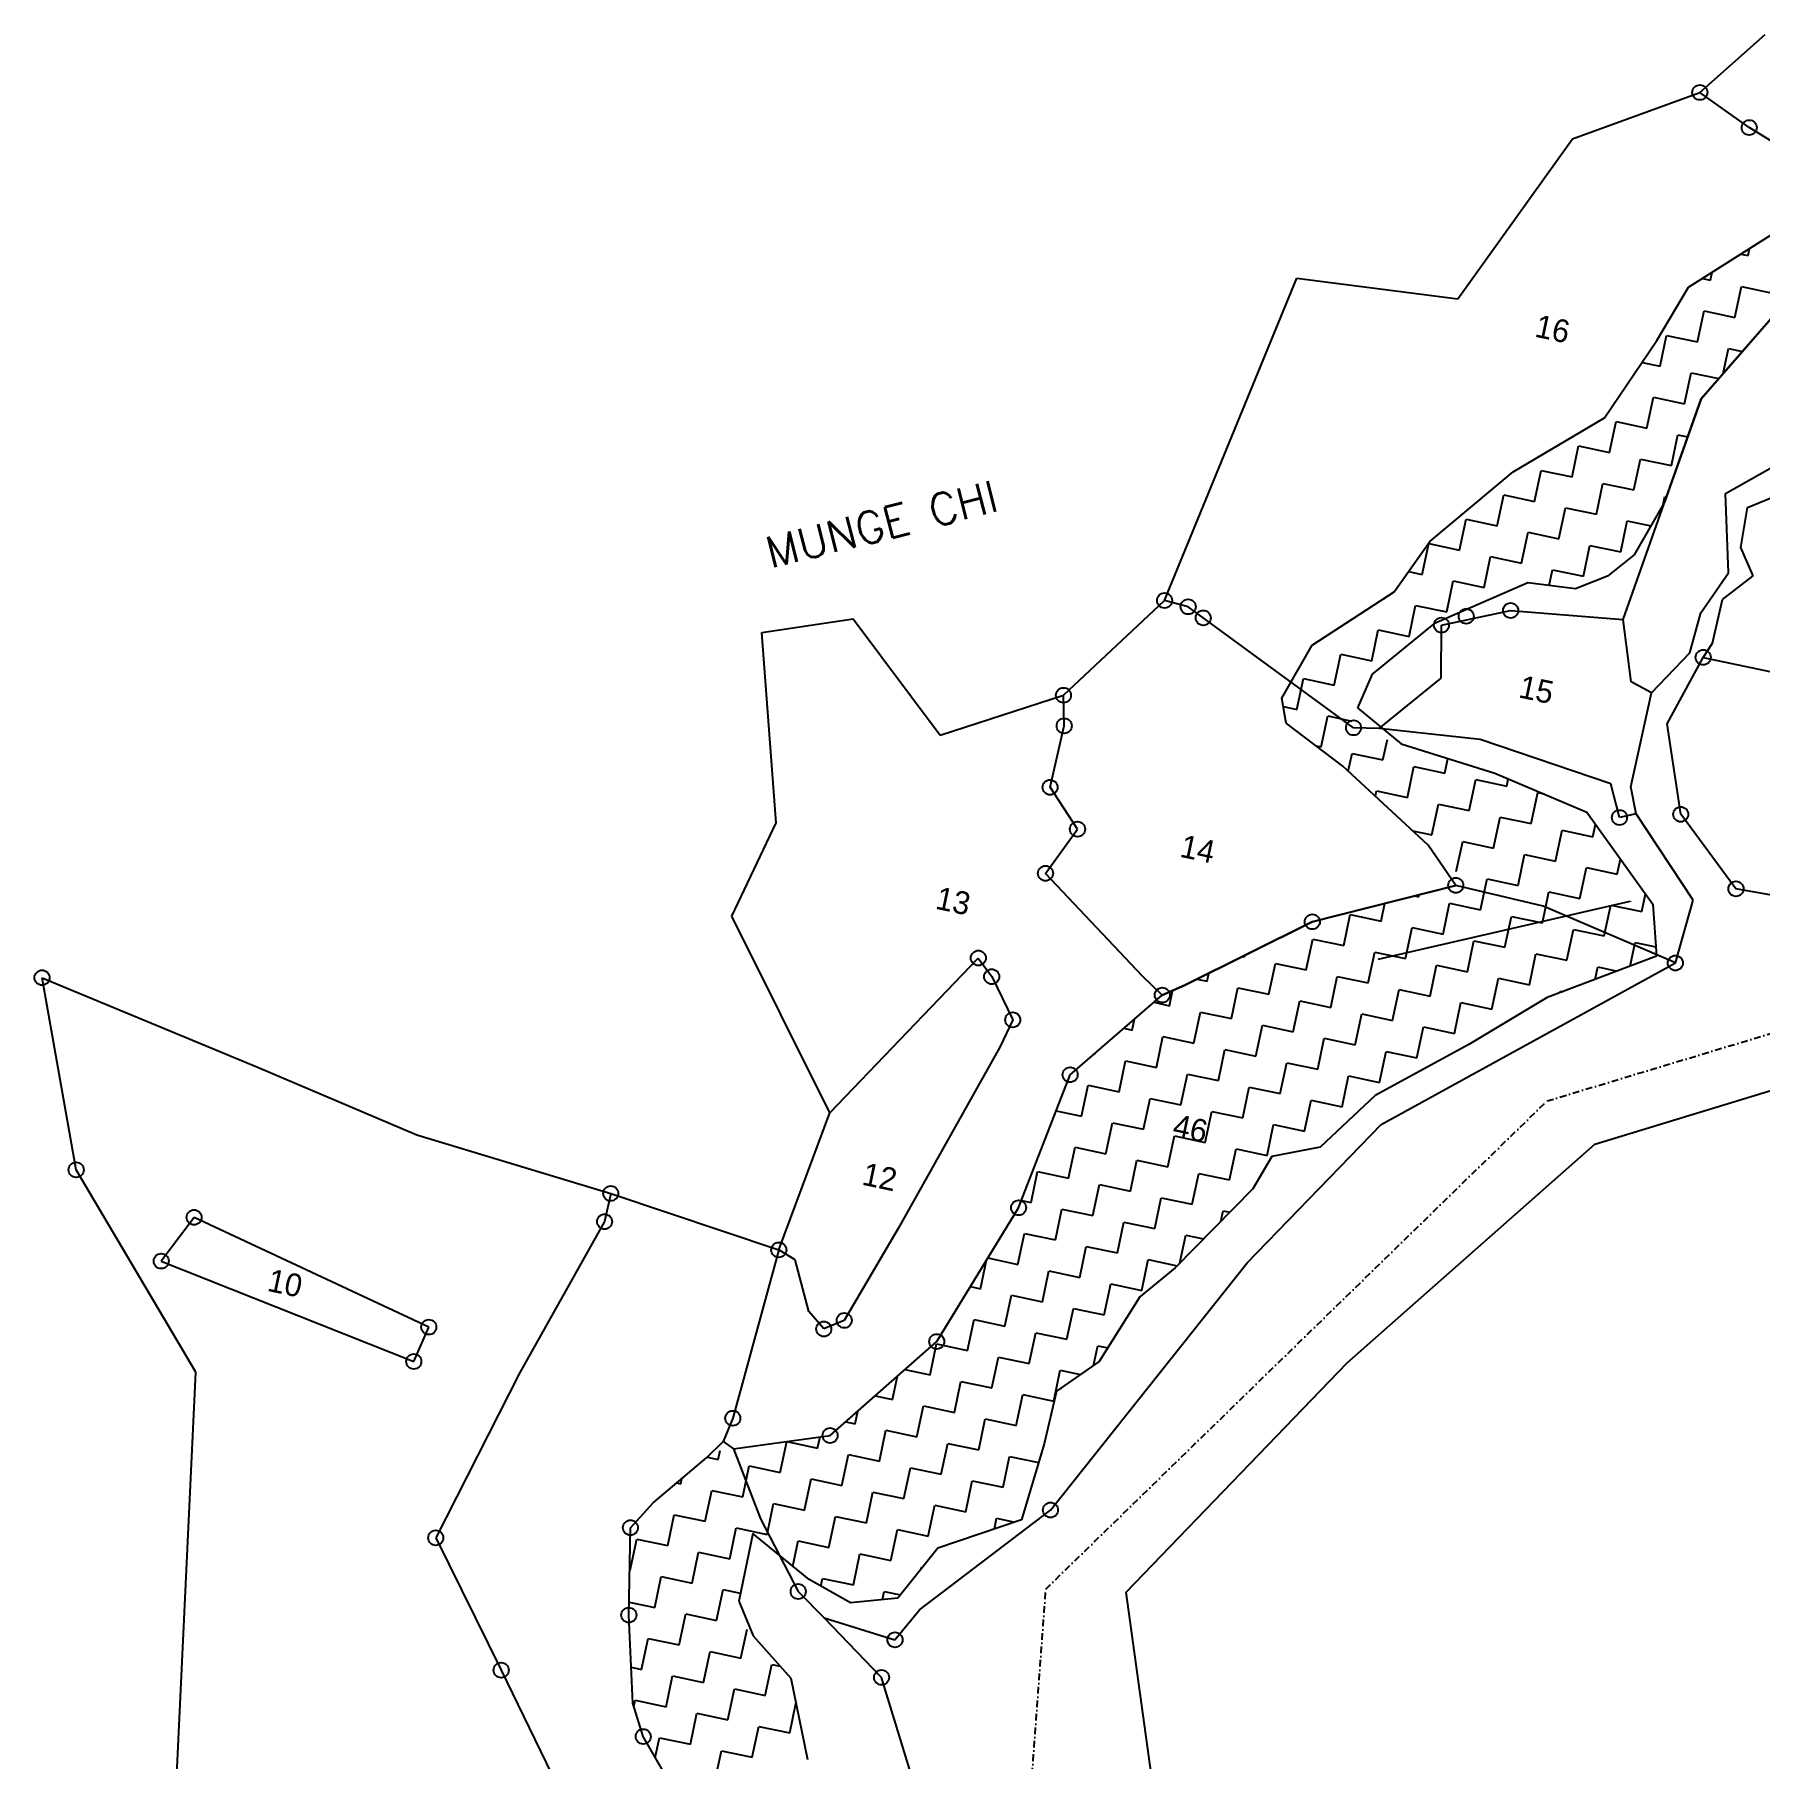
# Model space of a CAD drawing. Header units: metres. Extents: x 331641 to 336020, y 1791627 to 1796809.
# Drawn here: x 333177 to 334466, y 1794111 to 1795399 of the extents above; entities that cross this region are included whole.
import ezdxf
from ezdxf.enums import TextEntityAlignment as Align

# ---------------------------------------------------------------- set-up
doc = ezdxf.new("R2010")
doc.units = ezdxf.units.M
doc.header["$MEASUREMENT"] = 0
doc.linetypes.add('DASHDOT', pattern=[1, 0.5, -0.25, 0, -0.25])
for name, color, linetype in [('POLY_HATCH', 12, 'Continuous'), ('POLY_PARCEL', 6, 'Continuous'), ('POLY_WATER', 4, 'Continuous'), ('SYM_ARROW', 1, 'Continuous'), ('TEXT_MAPOUT', 7, 'Continuous'), ('TEXT_PARCEL', 7, 'Continuous'), ('V_BOUND_LINE', 7, 'Continuous'), ('V_BOUND_STREAM_LINE', 7, 'DASHDOT')]:
    doc.layers.add(name, color=color, linetype=linetype)
doc.styles.get("Standard").update_dxf_attribs({"font": 'simplex.shx'})
doc.styles.add('TEXT_MAP', font='', dxfattribs={"height": 0.3})
doc.styles.get('TEXT_MAP').set_extended_font_data('Kruti Dev 050')

msp = doc.modelspace()

# ---------------------------------------------------------------- linework, layer by layer
for centre in [(334421.1, 1795356.2), (334458, 1795329.9), (334021.1, 1794976.5), (334038.7, 1794971.8), (334050, 1794963.5), (334228, 1794958.1), (334246.5, 1794964.7), (334279.7, 1794969), (334423.6, 1794934), (333945.5, 1794905.7), (333946.1, 1794882.8), (334162.3, 1794881.4), (333935.5, 1794836.9), (334406.8, 1794816.7), (333956, 1794805.6), (334361, 1794814.3), (333932.1, 1794772.6), (334238.7, 1794763.6), (334448.1, 1794761), (334131.5, 1794736.4), (333881.9, 1794709.3), (334402.8, 1794705.6), (333182.2, 1794694.6), (333891.9, 1794695.4), (334019.4, 1794681.6), (333907.6, 1794663.1), (333950.5, 1794622.1), (333207.7, 1794551), (333607.2, 1794533.4), (333912, 1794522.7), (333295.8, 1794515.5), (333602.6, 1794512.3), (333271.3, 1794482.8), (333732.8, 1794491.2), (333471.2, 1794433.5), (333766.4, 1794432.1), (333781.7, 1794438.5), (333850.8, 1794422.7), (333460, 1794407.8), (333698.4, 1794365.4), (333771.1, 1794352.5), (333935.8, 1794296.8), (333476.4, 1794276), (333621.9, 1794283.6), (333747.3, 1794235.9), (333620.7, 1794218.3), (333819.6, 1794199.8), (333525.3, 1794177.1), (333809.6, 1794171.7), (333631.5, 1794127.5)]:
    msp.add_circle(centre, 5.63)
at = {"layer": 'POLY_HATCH'}
for p, q in [((334549.6, 1795273.9), (334422, 1795127.1)), ((334412.6, 1795210.6), (334483.9, 1795255.8)), ((334388.9, 1795170.7), (334412.6, 1795210.6)), ((334349.9, 1795112.9), (334388.9, 1795170.7)), ((334422, 1795127.1), (334394.7, 1795049.9)), ((334281.6, 1795072.7), (334349.9, 1795112.9)), ((334219.3, 1795020.5), (334281.6, 1795072.7)), ((334394.7, 1795049.9), (334371.9, 1795010.5)), ((334192.7, 1794983), (334219.3, 1795020.5)), ((334371.9, 1795010.5), (334352.1, 1794994.6)), ((334292.6, 1794989.7), (334222.3, 1794959)), ((334328.2, 1794985.1), (334292.6, 1794989.7)), ((334352.1, 1794994.6), (334328.2, 1794985.1)), ((334131.5, 1794943.2), (334192.7, 1794983)), ((334222.3, 1794959), (334176.1, 1794921.4)), ((334108.8, 1794903.4), (334131.5, 1794943.2)), ((334176.1, 1794921.4), (334165.3, 1794896.4)), ((334112, 1794884.8), (334108.8, 1794903.4)), ((334165.3, 1794896.4), (334197.9, 1794869.5)), ((334154.4, 1794852.6), (334112, 1794884.8)), ((334197.9, 1794869.5), (334268, 1794847.4)), ((334218, 1794793.6), (334154.4, 1794852.6)), ((334268, 1794847.4), (334336.6, 1794818.3)), ((334336.6, 1794818.3), (334386, 1794749.6)), ((334238.7, 1794763.6), (334218, 1794793.6)), ((334131.5, 1794736.4), (334238.7, 1794763.6)), ((334386, 1794749.6), (334388.7, 1794710.7)), ((334036.1, 1794689), (334131.5, 1794736.4)), ((334388.7, 1794710.7), (334306.9, 1794679.7)), ((333950.5, 1794622.1), (334019.4, 1794681.6)), ((334019.4, 1794681.6), (334036.1, 1794689)), ((334306.9, 1794679.7), (334248.5, 1794644.7)), ((334248.5, 1794644.7), (334178.4, 1794606.6)), ((333912, 1794522.7), (333950.5, 1794622.1)), ((334178.4, 1794606.6), (334137.4, 1794567.9)), ((334137.4, 1794567.9), (334101.3, 1794561)), ((334101.3, 1794561), (334087, 1794536.7)), ((334087, 1794536.7), (334029, 1794477.9)), ((333850.8, 1794422.7), (333912, 1794522.7)), ((334029, 1794477.9), (334002.6, 1794456.2)), ((334002.6, 1794456.2), (333972.3, 1794407.9)), ((333771.1, 1794352.5), (333850.8, 1794422.7)), ((333972.3, 1794407.9), (333940.2, 1794385.5)), ((333940.2, 1794385.5), (333931.2, 1794346.2)), ((333679.1, 1794336.1), (333691.2, 1794347.9)), ((333691.2, 1794347.9), (333699, 1794342.6)), ((333699, 1794342.6), (333771.1, 1794352.5)), ((333931.2, 1794346.2), (333914.2, 1794289.5)), ((333639, 1794302.1), (333679.1, 1794336.1)), ((333621.9, 1794283.6), (333639, 1794302.1)), ((333620.7, 1794218.3), (333621.9, 1794283.6)), ((333914.2, 1794289.5), (333851.6, 1794268.2)), ((333713.5, 1794279.2), (333702.8, 1794228.6)), ((333755.4, 1794244.8), (333713.5, 1794279.2)), ((333851.6, 1794268.2), (333821.8, 1794230.8)), ((333786.4, 1794227.4), (333755.4, 1794244.8)), ((333702.8, 1794228.6), (333713.7, 1794202.7)), ((333821.8, 1794230.8), (333786.4, 1794227.4)), ((333623.6, 1794152.5), (333620.7, 1794218.3)), ((333713.7, 1794202.7), (333741.7, 1794171.2)), ((333741.7, 1794171.2), (333754.3, 1794110.3)), ((333631.5, 1794127.5), (333623.6, 1794152.5)), ((333677.6, 1794048), (333631.5, 1794127.5))]:
    msp.add_line(p, q, dxfattribs=at)
at = {"layer": 'POLY_HATCH', "linetype": 'Continuous'}
for p, q in [((334451.7, 1795235.3), (334457.1, 1795234.2)), ((334457.1, 1795234.2), (334458.2, 1795239.5)), ((334429.1, 1795216), (334430.4, 1795221.8)), ((334423.1, 1795217.2), (334429.1, 1795216)), ((334447.3, 1795188), (334452.2, 1795211.1)), ((334452.2, 1795211.1), (334475.3, 1795206.2)), ((334419.3, 1795169.7), (334424.2, 1795192.9)), ((334424.2, 1795192.9), (334447.3, 1795188)), ((334391.4, 1795151.5), (334396.2, 1795174.6)), ((334396.2, 1795174.6), (334419.3, 1795169.7)), ((334438.5, 1795146.1), (334442.5, 1795164.9)), ((334442.5, 1795164.9), (334452.9, 1795162.7)), ((334377.9, 1795154.4), (334391.4, 1795151.5)), ((334409.6, 1795123.5), (334414.5, 1795146.6)), ((334414.5, 1795146.6), (334435.2, 1795142.3)), ((334381.6, 1795105.3), (334386.5, 1795128.4)), ((334386.5, 1795128.4), (334409.6, 1795123.5)), ((334353.6, 1795087.1), (334358.5, 1795110.2)), ((334358.5, 1795110.2), (334381.6, 1795105.3)), ((334325.6, 1795068.9), (334330.5, 1795092)), ((334330.5, 1795092), (334353.6, 1795087.1)), ((334399.8, 1795077.3), (334404.7, 1795100.4)), ((334404.7, 1795100.4), (334412, 1795098.9)), ((334371.8, 1795059.1), (334376.7, 1795082.2)), ((334376.7, 1795082.2), (334399.8, 1795077.3)), ((334297.6, 1795050.6), (334302.5, 1795073.7)), ((334302.5, 1795073.7), (334325.6, 1795068.9)), ((334269.6, 1795032.4), (334274.5, 1795055.5)), ((334274.5, 1795055.5), (334297.6, 1795050.6)), ((334343.8, 1795040.9), (334348.7, 1795064)), ((334348.7, 1795064), (334371.8, 1795059.1)), ((334393.6, 1795048.1), (334394.9, 1795054.2)), ((334394.9, 1795054.2), (334396.1, 1795053.9)), ((334315.8, 1795022.6), (334320.7, 1795045.7)), ((334320.7, 1795045.7), (334343.8, 1795040.9)), ((334241.6, 1795014.2), (334246.5, 1795037.3)), ((334246.5, 1795037.3), (334269.6, 1795032.4)), ((334287.8, 1795004.4), (334292.7, 1795027.5)), ((334292.7, 1795027.5), (334315.8, 1795022.6)), ((334362, 1795012.9), (334366.9, 1795036)), ((334366.9, 1795036), (334384.5, 1795032.3)), ((334213.6, 1794996), (334218.5, 1795019.1)), ((334218.5, 1795019.1), (334241.6, 1795014.2)), ((334334.1, 1794994.6), (334338.9, 1795017.7)), ((334338.9, 1795017.7), (334362, 1795012.9)), ((334259.8, 1794986.2), (334264.7, 1795009.3)), ((334264.7, 1795009.3), (334287.8, 1795004.4)), ((334203.4, 1794998.1), (334213.6, 1794996)), ((334231.9, 1794968), (334236.7, 1794991.1)), ((334236.7, 1794991.1), (334259.8, 1794986.2)), ((334308.4, 1794987.7), (334310.9, 1794999.5)), ((334310.9, 1794999.5), (334334.1, 1794994.6)), ((334184.9, 1794977.9), (334185.6, 1794977.7)), ((334185.6, 1794977.7), (334185.8, 1794978.5)), ((334203.9, 1794949.7), (334208.7, 1794972.8)), ((334208.7, 1794972.8), (334231.9, 1794968)), ((334156.8, 1794959.7), (334157.6, 1794959.5)), ((334157.6, 1794959.5), (334157.8, 1794960.3)), ((334175.9, 1794931.5), (334180.8, 1794954.6)), ((334180.8, 1794954.6), (334203.9, 1794949.7)), ((334147.9, 1794913.3), (334152.8, 1794936.4)), ((334152.8, 1794936.4), (334175.9, 1794931.5)), ((334119.9, 1794895.1), (334124.8, 1794918.2)), ((334124.8, 1794918.2), (334147.9, 1794913.3)), ((334109.9, 1794897.2), (334119.9, 1794895.1)), ((334138.1, 1794867.1), (334143, 1794890.2)), ((334143, 1794890.2), (334161, 1794886.4)), ((334184.3, 1794857.3), (334187.6, 1794872.7)), ((334134.4, 1794867.9), (334138.1, 1794867.1)), ((334158.4, 1794848.9), (334161.2, 1794862.2)), ((334161.2, 1794862.2), (334184.3, 1794857.3)), ((334202.5, 1794829.3), (334207.4, 1794852.4)), ((334207.4, 1794852.4), (334230.5, 1794847.5)), ((334230.5, 1794847.5), (334232.8, 1794858.4)), ((334178.6, 1794830.2), (334179.4, 1794834.2)), ((334179.4, 1794834.2), (334202.5, 1794829.3)), ((334248.8, 1794819.5), (334253.7, 1794842.6)), ((334253.7, 1794842.6), (334276.8, 1794837.8)), ((334276.8, 1794837.8), (334277.9, 1794843.2)), ((334220.8, 1794801.3), (334225.7, 1794824.4)), ((334225.7, 1794824.4), (334248.8, 1794819.5)), ((334295, 1794809.8), (334299.9, 1794832.9)), ((334299.9, 1794832.9), (334304.5, 1794831.9)), ((334267, 1794791.5), (334271.9, 1794814.7)), ((334271.9, 1794814.7), (334295, 1794809.8)), ((334341.2, 1794800), (334343.1, 1794809.2)), ((334206.4, 1794804.3), (334220.8, 1794801.3)), ((334239.1, 1794774), (334243.9, 1794796.4)), ((334243.9, 1794796.4), (334267, 1794791.5)), ((334313.2, 1794781.8), (334318.1, 1794804.9)), ((334318.1, 1794804.9), (334341.2, 1794800)), ((334285.2, 1794763.6), (334290.1, 1794786.7)), ((334290.1, 1794786.7), (334313.2, 1794781.8)), ((334359.4, 1794772), (334361.8, 1794783.2)), ((334331.4, 1794753.8), (334336.3, 1794776.9)), ((334336.3, 1794776.9), (334359.4, 1794772)), ((334257.2, 1794745.3), (334262.1, 1794768.4)), ((334262.1, 1794768.4), (334285.2, 1794763.6)), ((334303.4, 1794735.6), (334308.3, 1794758.7)), ((334308.3, 1794758.7), (334331.4, 1794753.8)), ((334377.7, 1794744), (334380.4, 1794757.2)), ((334183, 1794736.9), (334185.8, 1794750.2)), ((334207.9, 1794755.8), (334211, 1794755.1)), ((334211, 1794755.1), (334211.3, 1794756.6)), ((334229.2, 1794727.1), (334234.1, 1794750.2)), ((334234.1, 1794750.2), (334257.2, 1794745.3)), ((334349.7, 1794725.8), (334354.5, 1794748.9)), ((334354.5, 1794748.9), (334377.7, 1794744)), ((334155, 1794718.6), (334159.9, 1794741.8)), ((334159.9, 1794741.8), (334183, 1794736.9)), ((334201.2, 1794708.9), (334206.1, 1794732)), ((334206.1, 1794732), (334229.2, 1794727.1)), ((334275.4, 1794717.3), (334280.3, 1794740.4)), ((334280.3, 1794740.4), (334303.4, 1794735.6)), ((334127, 1794700.4), (334131.9, 1794723.5)), ((334131.9, 1794723.5), (334155, 1794718.6)), ((334247.5, 1794699.1), (334252.3, 1794722.2)), ((334252.3, 1794722.2), (334275.4, 1794717.3)), ((334321.7, 1794707.6), (334326.6, 1794730.7)), ((334326.6, 1794730.7), (334349.7, 1794725.8)), ((334369, 1794703.3), (334372.8, 1794720.9)), ((334372.8, 1794720.9), (334388.2, 1794717.6)), ((334079.4, 1794710.5), (334080.8, 1794710.2)), ((334080.8, 1794710.2), (334081.1, 1794711.3)), ((334099, 1794682.2), (334103.9, 1794705.3)), ((334103.9, 1794705.3), (334127, 1794700.4)), ((334173.2, 1794690.7), (334178.1, 1794713.8)), ((334178.1, 1794713.8), (334201.2, 1794708.9)), ((334293.7, 1794689.3), (334298.6, 1794712.4)), ((334298.6, 1794712.4), (334321.7, 1794707.6)), ((334045.3, 1794693.6), (334052.8, 1794692)), ((334052.8, 1794692), (334054.1, 1794697.9)), ((334145.3, 1794672.4), (334150.1, 1794695.5)), ((334150.1, 1794695.5), (334173.2, 1794690.7)), ((334219.5, 1794680.9), (334224.3, 1794704)), ((334224.3, 1794704), (334247.5, 1794699.1)), ((334265.7, 1794671.1), (334270.6, 1794694.2)), ((334270.6, 1794694.2), (334293.7, 1794689.3)), ((334342.8, 1794693.3), (334344.8, 1794702.7)), ((334344.8, 1794702.7), (334359.4, 1794699.6)), ((334024.8, 1794673.7), (334027.1, 1794684.5)), ((334071, 1794664), (334075.9, 1794687.1)), ((334075.9, 1794687.1), (334099, 1794682.2)), ((334191.5, 1794662.7), (334196.4, 1794685.8)), ((334196.4, 1794685.8), (334219.5, 1794680.9)), ((334316.5, 1794683.3), (334316.8, 1794684.5)), ((334316.8, 1794684.5), (334318.6, 1794684.1)), ((334013.1, 1794676.2), (334024.8, 1794673.7)), ((334043, 1794645.7), (334047.9, 1794668.9)), ((334047.9, 1794668.9), (334071, 1794664)), ((334117.3, 1794654.2), (334122.1, 1794677.3)), ((334122.1, 1794677.3), (334145.3, 1794672.4)), ((334163.5, 1794644.4), (334168.4, 1794667.5)), ((334168.4, 1794667.5), (334191.5, 1794662.7)), ((334237.7, 1794652.9), (334242.6, 1794676)), ((334242.6, 1794676), (334265.7, 1794671.1)), ((333990.7, 1794656.8), (333996.8, 1794655.5)), ((333996.8, 1794655.5), (333998.5, 1794663.6)), ((334089.3, 1794636), (334094.2, 1794659.1)), ((334094.2, 1794659.1), (334117.3, 1794654.2)), ((334209.7, 1794634.7), (334214.6, 1794657.8)), ((334214.6, 1794657.8), (334237.7, 1794652.9)), ((334015.1, 1794627.5), (334019.9, 1794650.6)), ((334019.9, 1794650.6), (334043, 1794645.7)), ((334061.3, 1794617.8), (334066.2, 1794640.9)), ((334066.2, 1794640.9), (334089.3, 1794636)), ((334135.5, 1794626.2), (334140.4, 1794649.3)), ((334140.4, 1794649.3), (334163.5, 1794644.4)), ((333968.2, 1794637.4), (333968.8, 1794637.3)), ((333968.8, 1794637.3), (333969, 1794638.1)), ((333987.1, 1794609.3), (333991.9, 1794632.4)), ((333991.9, 1794632.4), (334015.1, 1794627.5)), ((334107.5, 1794608), (334112.4, 1794631.1)), ((334112.4, 1794631.1), (334135.5, 1794626.2)), ((334181.7, 1794616.4), (334186.6, 1794639.5)), ((334186.6, 1794639.5), (334209.7, 1794634.7)), ((334033.3, 1794599.5), (334038.2, 1794622.6)), ((334038.2, 1794622.6), (334061.3, 1794617.8)), ((334153.7, 1794598.2), (334158.6, 1794621.3)), ((334158.6, 1794621.3), (334181.7, 1794616.4)), ((333959.1, 1794591.1), (333964, 1794614.2)), ((333964, 1794614.2), (333987.1, 1794609.3)), ((334005.3, 1794581.3), (334010.2, 1794604.4)), ((334010.2, 1794604.4), (334033.3, 1794599.5)), ((334079.5, 1794589.8), (334084.4, 1794612.9)), ((334084.4, 1794612.9), (334107.5, 1794608)), ((334125.7, 1794580), (334130.6, 1794603.1)), ((334130.6, 1794603.1), (334153.7, 1794598.2)), ((333940, 1794595.1), (333959.1, 1794591.1)), ((334051.5, 1794571.5), (334056.4, 1794594.6)), ((334056.4, 1794594.6), (334079.5, 1794589.8)), ((333977.3, 1794563.1), (333982.2, 1794586.2)), ((333982.2, 1794586.2), (334005.3, 1794581.3)), ((334023.5, 1794553.3), (334028.4, 1794576.4)), ((334028.4, 1794576.4), (334051.5, 1794571.5)), ((334097.7, 1794561.8), (334102.6, 1794584.9)), ((334102.6, 1794584.9), (334125.7, 1794580)), ((333949.3, 1794544.9), (333954.2, 1794568)), ((333954.2, 1794568), (333977.3, 1794563.1)), ((334069.7, 1794543.5), (334074.6, 1794566.6)), ((334074.6, 1794566.6), (334097.7, 1794561.8)), ((333995.5, 1794535.1), (334000.4, 1794558.2)), ((334000.4, 1794558.2), (334023.5, 1794553.3)), ((333921.3, 1794526.6), (333926.2, 1794549.7)), ((333926.2, 1794549.7), (333949.3, 1794544.9)), ((333967.5, 1794516.9), (333972.4, 1794540)), ((333972.4, 1794540), (333995.5, 1794535.1)), ((334041.7, 1794525.3), (334046.6, 1794548.4)), ((334046.6, 1794548.4), (334069.7, 1794543.5)), ((333914.1, 1794528.1), (333921.3, 1794526.6)), ((334013.7, 1794507.1), (334018.6, 1794530.2)), ((334018.6, 1794530.2), (334041.7, 1794525.3)), ((333939.5, 1794498.6), (333944.4, 1794521.7)), ((333944.4, 1794521.7), (333967.5, 1794516.9)), ((333985.8, 1794488.9), (333990.6, 1794512)), ((333990.6, 1794512), (334013.7, 1794507.1)), ((334063.2, 1794512.5), (334064.8, 1794520.4)), ((334064.8, 1794520.4), (334069.9, 1794519.4)), ((333911.5, 1794480.4), (333916.4, 1794503.5)), ((333916.4, 1794503.5), (333939.5, 1794498.6)), ((334032.4, 1794481.4), (334036.9, 1794502.2)), ((334036.9, 1794502.2), (334050.2, 1794499.4)), ((333957.8, 1794470.6), (333962.6, 1794493.8)), ((333962.6, 1794493.8), (333985.8, 1794488.9)), ((333883.5, 1794462.2), (333888.1, 1794483.5)), ((333889.1, 1794485.2), (333911.5, 1794480.4)), ((333929.8, 1794452.4), (333934.6, 1794475.5)), ((333934.6, 1794475.5), (333957.8, 1794470.6)), ((334004, 1794460.9), (334008.9, 1794484)), ((334008.9, 1794484), (334030.5, 1794479.4)), ((333876, 1794463.8), (333883.5, 1794462.2)), ((333976, 1794442.6), (333980.9, 1794465.8)), ((333980.9, 1794465.8), (334004, 1794460.9)), ((333901.8, 1794434.2), (333906.7, 1794457.3)), ((333906.7, 1794457.3), (333929.8, 1794452.4)), ((333948, 1794424.4), (333952.9, 1794447.5)), ((333952.9, 1794447.5), (333976, 1794442.6)), ((333873.8, 1794416), (333878.7, 1794439.1)), ((333878.7, 1794439.1), (333901.8, 1794434.2)), ((333920, 1794406.2), (333924.9, 1794429.3)), ((333924.9, 1794429.3), (333948, 1794424.4)), ((333845.8, 1794397.7), (333850.7, 1794420.9)), ((333850.7, 1794420.9), (333873.8, 1794416)), ((333892, 1794388), (333896.9, 1794411.1)), ((333896.9, 1794411.1), (333920, 1794406.2)), ((333968, 1794404.9), (333971.1, 1794419.5)), ((333971.1, 1794419.5), (333978.6, 1794418)), ((333817.8, 1794379.5), (333821.5, 1794396.8)), ((333827, 1794401.7), (333845.8, 1794397.7)), ((333938.2, 1794378.2), (333943.1, 1794401.3)), ((333943.1, 1794401.3), (333958.2, 1794398.1)), ((333864, 1794369.7), (333868.9, 1794392.9)), ((333868.9, 1794392.9), (333892, 1794388)), ((333910.2, 1794360), (333915.1, 1794383.1)), ((333915.1, 1794383.1), (333938.2, 1794378.2)), ((333789.8, 1794361.3), (333791.8, 1794370.7)), ((333804.9, 1794382.2), (333817.8, 1794379.5)), ((333836, 1794351.5), (333840.9, 1794374.6)), ((333840.9, 1794374.6), (333864, 1794369.7)), ((333782.8, 1794362.8), (333789.8, 1794361.3)), ((333882.2, 1794341.8), (333887.1, 1794364.9)), ((333887.1, 1794364.9), (333910.2, 1794360)), ((333733.8, 1794324.8), (333738.7, 1794348)), ((333738.7, 1794348), (333761.8, 1794343.1)), ((333761.8, 1794343.1), (333763.6, 1794351.5)), ((333808, 1794333.3), (333812.9, 1794356.4)), ((333812.9, 1794356.4), (333836, 1794351.5)), ((333854.2, 1794323.5), (333859.1, 1794346.6)), ((333859.1, 1794346.6), (333882.2, 1794341.8)), ((333679.4, 1794336.3), (333687.6, 1794334.6)), ((333687.6, 1794334.6), (333689, 1794341.3)), ((333780, 1794315.1), (333784.9, 1794338.2)), ((333784.9, 1794338.2), (333808, 1794333.3)), ((333900.5, 1794313.8), (333905.3, 1794336.9)), ((333905.3, 1794336.9), (333927, 1794332.3)), ((333659.6, 1794316.4), (333660.4, 1794320.3)), ((333705.8, 1794306.6), (333710.7, 1794329.7)), ((333710.7, 1794329.7), (333733.8, 1794324.8)), ((333752, 1794296.8), (333756.9, 1794320)), ((333756.9, 1794320), (333780, 1794315.1)), ((333826.3, 1794305.3), (333831.1, 1794328.4)), ((333831.1, 1794328.4), (333854.2, 1794323.5)), ((333872.5, 1794295.5), (333877.4, 1794318.6)), ((333877.4, 1794318.6), (333900.5, 1794313.8)), ((333656.6, 1794317), (333659.6, 1794316.4)), ((333677.8, 1794288.4), (333682.7, 1794311.5)), ((333682.7, 1794311.5), (333705.8, 1794306.6)), ((333798.3, 1794287.1), (333803.1, 1794310.2)), ((333803.1, 1794310.2), (333826.3, 1794305.3)), ((333649.8, 1794270.2), (333654.7, 1794293.3)), ((333654.7, 1794293.3), (333677.8, 1794288.4)), ((333724, 1794278.6), (333728.9, 1794301.7)), ((333728.9, 1794301.7), (333752, 1794296.8)), ((333844.5, 1794277.3), (333849.4, 1794300.4)), ((333849.4, 1794300.4), (333872.5, 1794295.5)), ((333696.1, 1794260.4), (333700.9, 1794283.5)), ((333700.9, 1794283.5), (333724, 1794278.6)), ((333770.3, 1794268.9), (333775.1, 1794292)), ((333775.1, 1794292), (333798.3, 1794287.1)), ((333816.5, 1794259.1), (333821.4, 1794282.2)), ((333821.4, 1794282.2), (333844.5, 1794277.3)), ((333893.9, 1794282.6), (333895.6, 1794290.7)), ((333895.6, 1794290.7), (333909.2, 1794287.8)), ((333621.8, 1794251.9), (333626.7, 1794275.1)), ((333626.7, 1794275.1), (333649.8, 1794270.2)), ((333743.2, 1794254.9), (333747.2, 1794273.7)), ((333747.2, 1794273.7), (333770.3, 1794268.9)), ((333668.1, 1794242.2), (333672.9, 1794265.3)), ((333672.9, 1794265.3), (333696.1, 1794260.4)), ((333788.5, 1794240.9), (333793.4, 1794264)), ((333793.4, 1794264), (333816.5, 1794259.1)), ((333839.3, 1794252.8), (333839.6, 1794254.2)), ((333839.6, 1794254.2), (333840.3, 1794254.1)), ((333621.4, 1794252), (333621.8, 1794251.9)), ((333640.1, 1794224), (333645, 1794247.1)), ((333645, 1794247.1), (333668.1, 1794242.2)), ((333764.1, 1794239.9), (333765.4, 1794245.7)), ((333765.4, 1794245.7), (333788.5, 1794240.9)), ((333686.3, 1794214.2), (333691.2, 1794237.3)), ((333691.2, 1794237.3), (333704, 1794234.6)), ((333810.3, 1794229.7), (333811.6, 1794236)), ((333811.6, 1794236), (333823.8, 1794233.4)), ((333620.9, 1794228), (333640.1, 1794224)), ((333658.3, 1794196), (333663.2, 1794219.1)), ((333663.2, 1794219.1), (333686.3, 1794214.2)), ((333704.5, 1794186.2), (333709.1, 1794207.8)), ((333630.3, 1794177.7), (333635.2, 1794200.8)), ((333635.2, 1794200.8), (333658.3, 1794196)), ((333676.5, 1794168), (333681.4, 1794191.1)), ((333681.4, 1794191.1), (333704.5, 1794186.2)), ((333622.4, 1794179.4), (333630.3, 1794177.7)), ((333722.7, 1794158.2), (333727.6, 1794181.3)), ((333727.6, 1794181.3), (333733.9, 1794180)), ((333648.5, 1794149.7), (333653.4, 1794172.8)), ((333653.4, 1794172.8), (333676.5, 1794168)), ((333624.4, 1794149.9), (333625.4, 1794154.6)), ((333625.4, 1794154.6), (333648.5, 1794149.7)), ((333694.7, 1794140), (333699.6, 1794163.1)), ((333699.6, 1794163.1), (333722.7, 1794158.2)), ((333741, 1794130.2), (333745.6, 1794152.3)), ((333666.7, 1794121.7), (333671.6, 1794144.9)), ((333671.6, 1794144.9), (333694.7, 1794140)), ((333640.5, 1794111.9), (333643.6, 1794126.6)), ((333643.6, 1794126.6), (333666.7, 1794121.7)), ((333713, 1794112), (333717.9, 1794135.1)), ((333717.9, 1794135.1), (333741, 1794130.2)), ((333685, 1794093.8), (333689.9, 1794116.9)), ((333689.9, 1794116.9), (333713, 1794112))]:
    msp.add_line(p, q, dxfattribs=at)
at = {"layer": 'POLY_PARCEL'}
for p, q in [((334458, 1795329.9), (334421.1, 1795356.2)), ((334549.6, 1795273.9), (334458, 1795329.9)), ((334422, 1795127.1), (334549.6, 1795273.9)), ((334363.7, 1794962.4), (334422, 1795127.1)), ((334038.7, 1794971.8), (334021.1, 1794976.5)), ((334162.3, 1794881.4), (334038.7, 1794971.8)), ((334228, 1794958.1), (334279.7, 1794969)), ((334279.7, 1794969), (334363.7, 1794962.4)), ((334227.8, 1794918.5), (334228, 1794958.1)), ((334369.8, 1794915.7), (334363.7, 1794962.4)), ((334423.6, 1794934), (334490.1, 1794920)), ((334181.5, 1794880.8), (334227.8, 1794918.5)), ((334384.9, 1794907.5), (334369.8, 1794915.7)), ((333946.1, 1794882.8), (333945.5, 1794905.7)), ((333935.5, 1794836.9), (333946.1, 1794882.8)), ((334181.5, 1794880.8), (334162.3, 1794881.4)), ((334256.9, 1794872.5), (334181.5, 1794880.8)), ((334354.6, 1794839.6), (334256.9, 1794872.5)), ((333956, 1794805.6), (333935.5, 1794836.9)), ((334361, 1794814.3), (334354.6, 1794839.6)), ((334373.6, 1794817.1), (334361, 1794814.3)), ((333932.1, 1794772.6), (333956, 1794805.6)), ((334004.6, 1794695.7), (333932.1, 1794772.6)), ((334238.7, 1794763.6), (334131.5, 1794736.4)), ((334303.9, 1794748.1), (334238.7, 1794763.6)), ((334402.8, 1794705.6), (334303.9, 1794748.1)), ((334131.5, 1794736.4), (334036.1, 1794689)), ((333770.9, 1794593.6), (333881.9, 1794709.3)), ((333881.9, 1794709.3), (333891.9, 1794695.4)), ((333891.9, 1794695.4), (333907.6, 1794663.1)), ((334019.4, 1794681.6), (334004.6, 1794695.7)), ((333950.5, 1794622.1), (334019.4, 1794681.6)), ((334036.1, 1794689), (334019.4, 1794681.6)), ((333907.6, 1794663.1), (333897.9, 1794642.6)), ((333897.9, 1794642.6), (333822, 1794507.3)), ((333912, 1794522.7), (333950.5, 1794622.1)), ((333607.2, 1794533.4), (333602.6, 1794512.3)), ((333295.8, 1794515.5), (333271.3, 1794482.8)), ((333471.2, 1794433.5), (333295.8, 1794515.5)), ((333602.6, 1794512.3), (333539, 1794399.1)), ((333850.8, 1794422.7), (333912, 1794522.7)), ((333822, 1794507.3), (333781.7, 1794438.5)), ((333732.8, 1794491.2), (333698.4, 1794365.4)), ((333745.1, 1794483.8), (333732.8, 1794491.2)), ((333271.3, 1794482.8), (333460, 1794407.8)), ((333755.2, 1794445.2), (333745.1, 1794483.8)), ((333766.4, 1794432.1), (333755.2, 1794445.2)), ((333781.7, 1794438.5), (333766.4, 1794432.1)), ((333460, 1794407.8), (333471.2, 1794433.5)), ((333771.1, 1794352.5), (333850.8, 1794422.7)), ((333539, 1794399.1), (333476.4, 1794276)), ((333698.4, 1794365.4), (333691.2, 1794347.9)), ((333679.1, 1794336.1), (333691.2, 1794347.9)), ((333691.2, 1794347.9), (333699, 1794342.6)), ((333699, 1794342.6), (333771.1, 1794352.5)), ((333639, 1794302.1), (333679.1, 1794336.1)), ((333699, 1794342.6), (333719.1, 1794290.2)), ((333621.9, 1794283.6), (333639, 1794302.1)), ((333620.7, 1794218.3), (333621.9, 1794283.6)), ((333719.1, 1794290.2), (333747.3, 1794235.9)), ((333476.4, 1794276), (333525.3, 1794177.1)), ((333747.3, 1794235.9), (333766.6, 1794216.2)), ((333623.6, 1794152.5), (333620.7, 1794218.3)), ((333525.3, 1794177.1), (333582.2, 1794059.9)), ((333631.5, 1794127.5), (333623.6, 1794152.5)), ((333677.6, 1794048), (333631.5, 1794127.5))]:
    msp.add_line(p, q, dxfattribs=at)
at = {"layer": 'POLY_WATER'}
for p, q in [((334440.2, 1795056.4), (334511.4, 1795096.7)), ((334442.4, 1794997.2), (334440.2, 1795056.4)), ((334456.6, 1795046.1), (334479.1, 1795055.3)), ((334451.6, 1795016.1), (334456.6, 1795046.1)), ((334461, 1794994.9), (334451.6, 1795016.1)), ((334421.8, 1794967.4), (334442.4, 1794997.2)), ((334438.1, 1794977.3), (334461, 1794994.9)), ((334430.5, 1794944.5), (334438.1, 1794977.3)), ((334413.6, 1794937.5), (334421.8, 1794967.4)), ((334384.9, 1794907.5), (334413.6, 1794937.5)), ((334423.6, 1794934), (334430.5, 1794944.5)), ((334396.6, 1794884.3), (334423.6, 1794934)), ((334369.6, 1794837.2), (334384.9, 1794907.5)), ((334406.8, 1794816.7), (334396.6, 1794884.3)), ((334373.6, 1794817.1), (334369.6, 1794837.2)), ((334416, 1794752.6), (334373.6, 1794817.1)), ((334448.1, 1794761), (334406.8, 1794816.7)), ((334504.9, 1794751), (334448.1, 1794761)), ((334402.8, 1794705.6), (334416, 1794752.6)), ((334183, 1794585), (334402.8, 1794705.6)), ((334342.7, 1794570.3), (334711.3, 1794682.8)), ((334082.7, 1794481.5), (334183, 1794585)), ((334157.5, 1794406.9), (334342.7, 1794570.3)), ((333935.8, 1794296.8), (334082.7, 1794481.5)), ((333992.5, 1794235.5), (334157.5, 1794406.9)), ((333837.9, 1794222.2), (333935.8, 1794296.8)), ((334020.6, 1794030.1), (333992.5, 1794235.5)), ((333809.6, 1794171.7), (333766.6, 1794216.2)), ((333766.6, 1794216.2), (333819.6, 1794199.8)), ((333819.6, 1794199.8), (333837.9, 1794222.2)), ((333838.6, 1794077.3), (333809.6, 1794171.7))]:
    msp.add_line(p, q, dxfattribs=at)
at = {"layer": 'SYM_ARROW'}
msp.add_lwpolyline([(334368.7, 1794751.5), (334180.4, 1794708.1)], dxfattribs=at)
msp.add_solid([(334368.6, 1794751.9), (334371.1, 1794752), (334368.7, 1794751.1)], dxfattribs=at)
at = {"layer": 'V_BOUND_LINE'}
for p, q in [((334421.1, 1795356.2), (334469.9, 1795399.5)), ((334325.9, 1795321.5), (334421.1, 1795356.2)), ((334240.3, 1795201.9), (334325.9, 1795321.5)), ((334021.1, 1794976.5), (334119.9, 1795217.5)), ((334119.9, 1795217.5), (334240.3, 1795201.9)), ((333945.5, 1794905.7), (334021.1, 1794976.5)), ((333720.2, 1794952.5), (333788.4, 1794962.8)), ((333730.7, 1794810.4), (333720.2, 1794952.5)), ((333788.4, 1794962.8), (333853.3, 1794875.8)), ((333853.3, 1794875.8), (333945.5, 1794905.7)), ((333697.8, 1794740.7), (333730.7, 1794810.4)), ((333770.9, 1794593.6), (333697.8, 1794740.7)), ((333207.7, 1794551), (333182.2, 1794694.6)), ((333182.2, 1794694.6), (333342.7, 1794628.1)), ((333342.7, 1794628.1), (333462.4, 1794577.3)), ((333732.8, 1794491.2), (333770.9, 1794593.6)), ((333462.4, 1794577.3), (333607.2, 1794533.4)), ((333297.2, 1794399.7), (333207.7, 1794551)), ((333607.2, 1794533.4), (333732.8, 1794491.2)), ((333282.1, 1794083.2), (333297.2, 1794399.7))]:
    msp.add_line(p, q, dxfattribs=at)
at = {"layer": 'V_BOUND_STREAM_LINE', "ltscale": 10}
for p, q in [((334306.9, 1794602.5), (334722.3, 1794727.8)), ((333932.3, 1794237.7), (334306.9, 1794602.5)), ((333899.2, 1793786.9), (333932.3, 1794237.7))]:
    msp.add_line(p, q, dxfattribs=at)

# ---------------------------------------------------------------- texts
at = {"layer": 'TEXT_MAPOUT'}
msp.add_text('MUNGE CHI', height=23.62, rotation=14.2272, dxfattribs=at).set_placement((333726.7, 1795000.3))
at = {"layer": 'TEXT_PARCEL', "style": 'TEXT_MAP'}
for s, p in [('16', (334311.1, 1795179.5)), ('15', (334299, 1794909.8)), ('14', (334045.9, 1794790.8)), ('13', (333863.2, 1794752)), ('46', (334040.4, 1794582)), ('12', (333808.3, 1794545.9)), ('10', (333363.9, 1794466.4))]:
    msp.add_text(s, height=17.01, rotation=348.0662, dxfattribs=at).set_placement(p, align=Align.MIDDLE)

doc.saveas('drawing.dxf')
